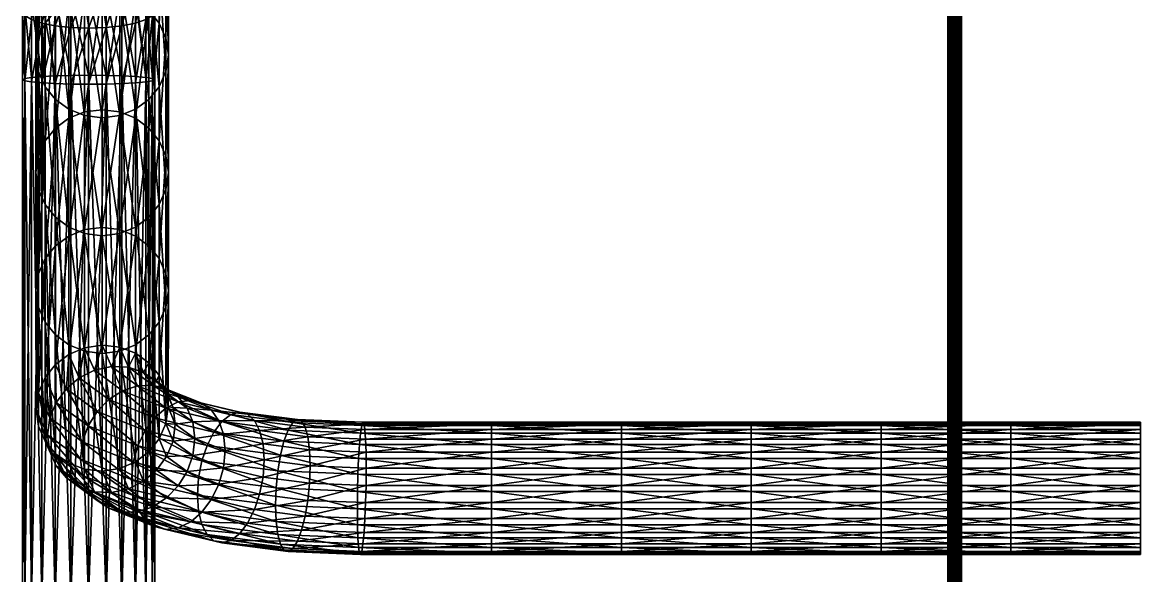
# Model space of a CAD drawing. Extents: x -41.6 to 42.5, y -37.8 to 42.9.
# Drawn here: x -40.77 to -19.24, y 20.46 to 31.1 of the extents above; entities that cross this region are included whole.
import ezdxf

# ---------------------------------------------------------------- set-up
doc = ezdxf.new("R2010")
doc.units = 0
doc.layers.add('VASSCRM', color=2, linetype='CONTINUOUS')
doc.layers.add('VASSREV', color=1, linetype='CONTINUOUS')

msp = doc.modelspace()

# ---------------------------------------------------------------- linework, layer by layer
at = {"layer": 'VASSREV', "color": 0, "extrusion": (0, 0, -1), "const_width": 0.3}
msp.add_lwpolyline([(25.796, 35.646, 1.00363), (22.82, 35.635), (22.82, -35.1, 0.996383), (25.796, -35.11, -0.737191)], format="xyb", dxfattribs=at)

# ---------------------------------------------------------------- meshes
at = {"layer": 'VASSCRM', "color": 0}
mesh = msp.add_polyface(dxfattribs=at)
corners = [(-39.238, 33.798), (-38.899, 31.575), (-39.238, 31.532), (-38.899, 33.841), (-38.595, 31.697), (-38.595, 33.963), (-38.337, 31.887), (-38.337, 34.153), (-38.137, 32.132), (-40.338, 34.399), (-40.139, 31.887), (-40.338, 32.132), (-40.139, 34.153), (-39.881, 31.697), (-39.881, 33.963), (-39.576, 31.575), (-39.576, 33.841), (-38.899, 29.309), (-38.595, 29.431), (-38.337, 29.621), (-38.137, 29.866), (-38.009, 32.422), (-38.009, 30.156), (-37.963, 32.744), (-37.963, 30.478), (-38.009, 33.066), (-38.009, 30.8), (-38.137, 33.356), (-38.137, 31.09), (-38.337, 33.601), (-38.337, 31.335), (-38.595, 33.791), (-38.595, 31.525), (-38.899, 31.647), (-38.899, 33.913), (-39.238, 31.69), (-39.238, 33.956), (-39.576, 31.647), (-39.576, 33.913), (-39.881, 31.525), (-39.881, 33.791), (-40.139, 33.601), (-40.139, 31.335), (-40.338, 33.356), (-40.338, 31.09), (-40.467, 33.066), (-40.467, 30.8), (-40.513, 32.744), (-40.513, 30.478), (-40.467, 32.422), (-40.467, 30.156), (-40.338, 29.866), (-40.139, 29.621), (-39.881, 29.431), (-39.576, 29.309), (-39.238, 29.266), (-38.137, 28.823), (-38.337, 29.069), (-38.595, 29.258), (-38.899, 29.381), (-39.238, 29.424), (-39.576, 29.381), (-39.881, 29.259), (-40.139, 29.069), (-40.338, 28.823)]
mesh.append_faces([[corners[k] for k in face] for face in [(0, 1, 2), (3, 4, 1), (5, 6, 4), (7, 8, 6), (9, 10, 11), (12, 13, 10), (14, 15, 13), (16, 2, 15), (2, 1, 17), (1, 4, 18), (4, 6, 19), (4, 19, 18), (6, 8, 20), (6, 20, 19), (8, 21, 22), (8, 22, 20), (21, 23, 24), (21, 24, 22), (23, 25, 26), (23, 26, 24), (25, 27, 28), (25, 28, 26), (27, 29, 30), (27, 30, 28), (29, 31, 32), (29, 32, 30), (31, 33, 32), (34, 35, 33), (36, 37, 35), (38, 39, 37), (40, 41, 42), (40, 42, 39), (41, 43, 44), (41, 44, 42), (43, 45, 46), (43, 46, 44), (45, 47, 48), (45, 48, 46), (47, 49, 50), (47, 50, 48), (49, 11, 51), (49, 51, 50), (11, 10, 52), (11, 52, 51), (10, 13, 53), (10, 53, 52), (13, 15, 54), (15, 2, 55), (26, 28, 56), (28, 30, 57), (30, 32, 58), (32, 33, 59), (33, 35, 60), (35, 37, 61), (37, 39, 62), (39, 42, 63), (42, 44, 64)]], dxfattribs={"color": 0})
mesh = msp.add_polyface(dxfattribs=at)
corners = [(-39.5, 32.633), (-39.839, 31.902), (-39.5, 31.879), (-38.225, 32.522), (-38.271, 32.352), (-38.271, 31.239), (-38.225, 31.328), (-38.4, 32.198), (-38.4, 31.159), (-38.599, 32.068), (-38.599, 31.091), (-38.857, 31.967), (-38.857, 31.038), (-39.161, 31.902), (-39.161, 31.004), (-39.5, 30.992), (-39.839, 31.004), (-40.143, 31.967), (-40.143, 31.038), (-40.401, 32.068), (-40.401, 31.091), (-40.601, 32.198), (-40.601, 31.159), (-40.729, 32.352), (-40.729, 31.239), (-40.775, 32.522), (-40.775, 31.328), (-40.729, 31.418), (-40.729, 32.693), (-40.601, 31.498), (-40.601, 32.847), (-40.401, 31.566), (-40.401, 32.977), (-40.143, 31.618), (-40.143, 33.078), (-39.839, 31.652), (-39.161, 33.143), (-38.857, 31.618), (-39.161, 31.652), (-38.857, 33.078), (-38.599, 31.566), (-38.599, 32.977), (-38.399, 31.498), (-38.399, 32.847), (-38.271, 31.418), (-38.271, 32.693), (-38.271, 29.977), (-38.4, 29.957), (-38.599, 29.94), (-38.857, 29.926), (-39.161, 29.918), (-40.143, 29.926), (-40.401, 29.94), (-40.601, 29.957), (-40.729, 29.977), (-40.775, 30), (-40.729, 30.023), (-40.601, 30.043), (-40.401, 30.06), (-40.143, 30.074), (-39.839, 30.082), (-39.5, 31.664), (-39.5, 30.085), (-39.161, 30.082), (-38.857, 30.074), (-38.599, 30.06), (-38.399, 30.043), (-38.271, 30.023), (-38.225, 30)]
mesh.append_faces([[corners[k] for k in face] for face in [(0, 1, 2), (3, 4, 5), (3, 5, 6), (4, 7, 8), (4, 8, 5), (7, 9, 10), (7, 10, 8), (9, 11, 12), (9, 12, 10), (11, 13, 14), (11, 14, 12), (13, 2, 15), (13, 15, 14), (2, 1, 16), (2, 16, 15), (1, 17, 18), (1, 18, 16), (17, 19, 20), (17, 20, 18), (19, 21, 22), (19, 22, 20), (21, 23, 24), (21, 24, 22), (23, 25, 26), (23, 26, 24), (25, 27, 26), (28, 29, 27), (30, 31, 29), (32, 33, 31), (34, 35, 33), (36, 37, 38), (39, 40, 37), (41, 42, 40), (43, 44, 42), (45, 6, 44), (6, 5, 46), (5, 8, 47), (8, 10, 48), (10, 12, 49), (12, 14, 50), (16, 18, 51), (18, 20, 52), (20, 22, 53), (22, 24, 54), (24, 26, 55), (26, 27, 56), (27, 29, 57), (29, 31, 58), (31, 33, 59), (33, 35, 60), (35, 61, 62), (61, 38, 63), (38, 37, 64), (37, 40, 65), (40, 42, 66), (42, 44, 67), (44, 6, 68)]], dxfattribs={"color": 0})
mesh = msp.add_polyface(dxfattribs=at)
corners = [(-38.225, 31.328), (-38.271, 29.977), (-38.225, 30), (-38.271, 31.239), (-38.4, 29.957), (-38.4, 31.159), (-38.599, 29.94), (-38.599, 31.091), (-38.857, 29.926), (-38.857, 31.038), (-39.161, 29.918), (-39.161, 31.004), (-39.5, 30.992), (-39.5, 29.915), (-39.839, 31.004), (-39.839, 29.918), (-40.143, 29.926), (-40.143, 31.038), (-40.401, 29.94), (-40.401, 31.091), (-40.601, 29.957), (-40.601, 31.159), (-40.729, 29.977), (-40.729, 31.239), (-40.775, 30), (-40.775, 31.328), (-40.729, 30.023), (-40.729, 31.418), (-40.601, 30.043), (-40.601, 31.498), (-40.401, 30.06), (-40.401, 31.566), (-40.143, 30.074), (-40.143, 31.618), (-39.839, 30.082), (-39.839, 31.652), (-39.5, 30.085), (-39.5, 31.664), (-39.161, 30.082), (-39.161, 31.652), (-38.857, 30.074), (-38.857, 31.618), (-38.599, 30.06), (-38.599, 31.566), (-38.399, 30.043), (-38.399, 31.498), (-38.271, 30.023), (-38.271, 31.418), (-38.271, 20), (-38.4, 20), (-38.599, 20), (-38.857, 20), (-39.161, 20), (-39.5, 20), (-39.839, 20), (-40.143, 20), (-40.401, 20), (-40.601, 20), (-40.729, 20), (-40.775, 20), (-40.729, 20), (-40.601, 20), (-40.401, 20), (-40.143, 20), (-39.839, 20), (-39.5, 20), (-39.161, 20), (-38.857, 20), (-38.599, 20), (-38.399, 20), (-38.271, 20), (-38.225, 20)]
mesh.append_faces([[corners[k] for k in face] for face in [(0, 1, 2), (3, 4, 1), (5, 6, 4), (7, 8, 6), (9, 10, 8), (11, 12, 13), (11, 13, 10), (12, 14, 15), (12, 15, 13), (14, 16, 15), (17, 18, 16), (19, 20, 18), (21, 22, 20), (23, 24, 22), (25, 26, 24), (27, 28, 26), (29, 30, 28), (31, 32, 30), (33, 34, 32), (35, 36, 34), (37, 38, 36), (39, 40, 38), (41, 42, 40), (43, 44, 42), (45, 46, 44), (47, 2, 46), (2, 1, 48), (1, 4, 49), (4, 6, 50), (6, 8, 51), (8, 10, 52), (10, 13, 53), (13, 15, 54), (15, 16, 55), (16, 18, 56), (18, 20, 57), (20, 22, 58), (22, 24, 59), (24, 26, 60), (26, 28, 61), (28, 30, 62), (30, 32, 63), (30, 63, 62), (32, 34, 64), (32, 64, 63), (34, 36, 65), (34, 65, 64), (36, 38, 66), (36, 66, 65), (38, 40, 67), (38, 67, 66), (40, 42, 68), (40, 68, 67), (42, 44, 69), (42, 69, 68), (44, 46, 70), (46, 2, 71)]], dxfattribs={"color": 0})
mesh = msp.add_polyface(dxfattribs=at)
corners = [(-39.238, 31.532), (-38.899, 29.309), (-39.238, 29.266), (-38.899, 31.575), (-38.595, 29.431), (-39.881, 31.697), (-39.576, 29.309), (-39.881, 29.431), (-39.576, 31.575), (-38.899, 27.043), (-38.595, 27.165), (-38.337, 29.621), (-38.337, 27.355), (-38.137, 29.866), (-38.137, 27.6), (-38.009, 30.156), (-38.009, 27.89), (-37.963, 30.478), (-37.963, 28.212), (-38.009, 30.8), (-38.009, 28.534), (-38.137, 28.823), (-38.137, 31.09), (-38.337, 29.069), (-38.337, 31.335), (-38.595, 29.258), (-38.595, 31.525), (-38.899, 29.381), (-38.899, 31.647), (-39.238, 29.424), (-39.238, 31.69), (-39.576, 29.381), (-39.576, 31.647), (-39.881, 29.259), (-39.881, 31.525), (-40.139, 29.069), (-40.139, 31.335), (-40.338, 28.823), (-40.338, 31.09), (-40.467, 30.8), (-40.467, 28.534), (-40.513, 30.478), (-40.513, 28.212), (-40.467, 30.156), (-40.467, 27.89), (-40.338, 29.866), (-40.338, 27.6), (-40.139, 29.621), (-40.139, 27.355), (-39.881, 27.165), (-39.576, 27.043), (-39.238, 26.999), (-38.137, 26.557), (-38.337, 26.803), (-38.595, 26.992), (-38.899, 27.115), (-39.238, 27.158), (-39.576, 27.115), (-39.881, 26.992), (-40.139, 26.803), (-40.338, 26.557), (-40.467, 26.268)]
mesh.append_faces([[corners[k] for k in face] for face in [(0, 1, 2), (3, 4, 1), (5, 6, 7), (8, 2, 6), (2, 1, 9), (1, 4, 10), (1, 10, 9), (4, 11, 12), (4, 12, 10), (11, 13, 14), (11, 14, 12), (13, 15, 16), (13, 16, 14), (15, 17, 18), (15, 18, 16), (17, 19, 20), (17, 20, 18), (19, 21, 20), (22, 23, 21), (24, 25, 23), (26, 27, 25), (28, 29, 27), (30, 31, 29), (32, 33, 31), (34, 35, 33), (36, 37, 35), (38, 39, 40), (38, 40, 37), (39, 41, 42), (39, 42, 40), (41, 43, 44), (41, 44, 42), (43, 45, 46), (43, 46, 44), (45, 47, 48), (45, 48, 46), (47, 7, 49), (47, 49, 48), (7, 6, 50), (7, 50, 49), (6, 2, 51), (6, 51, 50), (20, 21, 52), (21, 23, 53), (23, 25, 54), (25, 27, 55), (25, 55, 54), (27, 29, 56), (27, 56, 55), (29, 31, 57), (29, 57, 56), (31, 33, 58), (31, 58, 57), (33, 35, 59), (35, 37, 60), (37, 40, 61)]], dxfattribs={"color": 0})
mesh = msp.add_polyface(dxfattribs=at)
corners = [(-38.225, 30), (-38.271, 20), (-38.225, 20), (-38.271, 29.977), (-38.4, 20), (-38.4, 29.957), (-38.599, 20), (-38.599, 29.94), (-38.857, 20), (-38.857, 29.926), (-39.161, 20), (-39.161, 29.918), (-39.5, 20), (-39.5, 29.915), (-39.839, 20), (-39.839, 29.918), (-40.143, 20), (-40.143, 29.926), (-40.401, 20), (-40.401, 29.94), (-40.601, 20), (-40.601, 29.957), (-40.729, 20), (-40.729, 29.977), (-40.775, 20), (-40.775, 30), (-40.729, 20), (-40.729, 30.023), (-40.601, 20), (-40.601, 30.043), (-40.401, 20), (-38.399, 30.043), (-38.271, 20), (-38.399, 20), (-38.271, 30.023), (-38.271, 10), (-38.4, 10), (-38.599, 10), (-38.857, 10), (-39.161, 10), (-39.5, 10), (-39.839, 10), (-40.143, 10), (-40.401, 10), (-40.601, 10), (-40.729, 10), (-40.775, 10), (-40.729, 10), (-40.601, 10), (-40.401, 10), (-40.143, 20), (-40.143, 10), (-39.839, 20), (-39.839, 10), (-39.5, 20), (-39.5, 10), (-39.161, 20), (-39.161, 10), (-38.857, 20), (-38.857, 10), (-38.599, 20), (-38.599, 10), (-38.399, 10), (-38.271, 10), (-38.225, 10)]
mesh.append_faces([[corners[k] for k in face] for face in [(0, 1, 2), (3, 4, 1), (5, 6, 4), (7, 8, 6), (9, 10, 8), (11, 12, 10), (13, 14, 12), (15, 16, 14), (17, 18, 16), (19, 20, 18), (21, 22, 20), (23, 24, 22), (25, 26, 24), (27, 28, 26), (29, 30, 28), (31, 32, 33), (34, 2, 32), (2, 1, 35), (1, 4, 36), (4, 6, 37), (6, 8, 38), (8, 10, 39), (10, 12, 40), (12, 14, 41), (14, 16, 42), (16, 18, 43), (16, 43, 42), (18, 20, 44), (18, 44, 43), (20, 22, 45), (20, 45, 44), (22, 24, 46), (22, 46, 45), (24, 26, 47), (24, 47, 46), (26, 28, 48), (26, 48, 47), (28, 30, 49), (28, 49, 48), (30, 50, 51), (30, 51, 49), (50, 52, 53), (50, 53, 51), (52, 54, 55), (52, 55, 53), (54, 56, 57), (54, 57, 55), (56, 58, 59), (56, 59, 57), (58, 60, 61), (58, 61, 59), (60, 33, 62), (60, 62, 61), (33, 32, 63), (33, 63, 62), (32, 2, 64), (32, 64, 63)]], dxfattribs={"color": 0})
mesh = msp.add_polyface(dxfattribs=at)
corners = [(-39.238, 29.266), (-38.899, 27.043), (-39.238, 26.999), (-38.899, 24.777), (-39.238, 24.733), (-38.595, 27.165), (-38.595, 24.899), (-38.337, 27.355), (-38.337, 25.089), (-38.137, 27.6), (-38.137, 25.334), (-38.009, 27.89), (-38.009, 25.624), (-37.963, 28.212), (-37.963, 25.946), (-38.009, 28.534), (-38.009, 26.268), (-38.137, 26.557), (-38.137, 28.823), (-38.337, 26.803), (-38.337, 29.069), (-38.595, 26.992), (-39.881, 29.259), (-40.139, 26.803), (-39.881, 26.992), (-40.139, 29.069), (-40.338, 26.557), (-40.338, 28.823), (-40.467, 26.268), (-40.467, 28.534), (-40.513, 28.212), (-40.513, 25.946), (-40.467, 27.89), (-40.467, 25.624), (-40.338, 27.6), (-40.338, 25.334), (-40.139, 27.355), (-40.139, 25.089), (-39.881, 27.165), (-39.881, 24.899), (-39.576, 27.043), (-39.576, 24.777), (-37.966, 23.706), (-38.011, 24.027), (-38.14, 24.314), (-38.339, 24.555), (-38.596, 24.74), (-38.899, 27.115), (-38.9, 24.856), (-39.238, 27.158), (-39.238, 24.892), (-39.576, 27.115), (-39.576, 24.842), (-39.879, 24.713), (-40.137, 24.518), (-40.336, 24.268), (-40.464, 23.976), (-40.51, 23.653), (-40.464, 23.332)]
mesh.append_faces([[corners[k] for k in face] for face in [(0, 1, 2), (2, 1, 3), (2, 3, 4), (1, 5, 6), (1, 6, 3), (5, 7, 8), (5, 8, 6), (7, 9, 10), (7, 10, 8), (9, 11, 12), (9, 12, 10), (11, 13, 14), (11, 14, 12), (13, 15, 16), (13, 16, 14), (15, 17, 16), (18, 19, 17), (20, 21, 19), (22, 23, 24), (25, 26, 23), (27, 28, 26), (29, 30, 31), (29, 31, 28), (30, 32, 33), (30, 33, 31), (32, 34, 35), (32, 35, 33), (34, 36, 37), (34, 37, 35), (36, 38, 39), (36, 39, 37), (38, 40, 41), (38, 41, 39), (40, 2, 4), (40, 4, 41), (12, 14, 42), (14, 16, 43), (16, 17, 44), (17, 19, 45), (17, 45, 44), (19, 21, 46), (19, 46, 45), (21, 47, 48), (21, 48, 46), (47, 49, 50), (47, 50, 48), (49, 51, 52), (49, 52, 50), (51, 24, 53), (51, 53, 52), (24, 23, 54), (24, 54, 53), (23, 26, 55), (23, 55, 54), (26, 28, 56), (28, 31, 57), (31, 33, 58)]], dxfattribs={"color": 0})
mesh = msp.add_polyface(dxfattribs=at)
corners = [(-39.238, 24.733), (-38.899, 24.777), (-38.9, 22.518), (-38.595, 24.899), (-38.596, 22.646), (-38.337, 25.089), (-38.339, 22.841), (-38.137, 25.334), (-38.14, 23.091), (-38.009, 25.624), (-38.011, 23.383), (-37.966, 23.706), (-37.963, 25.946), (-38.011, 24.027), (-38.009, 26.268), (-38.14, 24.314), (-40.338, 26.557), (-40.464, 23.976), (-40.336, 24.268), (-40.467, 26.268), (-40.51, 23.653), (-40.513, 25.946), (-40.464, 23.332), (-40.467, 25.624), (-40.338, 25.334), (-40.336, 23.045), (-40.139, 25.089), (-40.137, 22.804), (-39.881, 24.899), (-39.879, 22.62), (-39.576, 24.777), (-39.576, 22.504), (-39.238, 22.467), (-37.997, 23.97), (-37.873, 23.691), (-38.339, 24.555), (-38.19, 24.2), (-38.596, 24.74), (-38.439, 24.368), (-38.9, 24.856), (-38.732, 24.466), (-39.238, 24.892), (-39.059, 24.481), (-39.576, 24.842), (-39.386, 24.41), (-39.879, 24.713), (-39.679, 24.263), (-40.137, 24.518), (-39.928, 24.053), (-40.121, 23.791), (-40.245, 23.491), (-37.777, 23.898), (-37.999, 24.047), (-38.262, 24.122), (-38.555, 24.112), (-38.847, 24.016), (-39.11, 23.847), (-39.333, 23.617), (-37.318, 23.775), (-37.533, 23.83), (-37.772, 23.8), (-38.012, 23.682)]
mesh.append_faces([[corners[k] for k in face] for face in [(0, 1, 2), (1, 3, 4), (3, 5, 6), (5, 7, 8), (7, 9, 10), (7, 10, 8), (9, 11, 10), (12, 13, 11), (14, 15, 13), (16, 17, 18), (19, 20, 17), (21, 22, 20), (23, 24, 25), (23, 25, 22), (24, 26, 27), (26, 28, 29), (28, 30, 31), (30, 0, 32), (13, 15, 33), (13, 33, 34), (15, 35, 36), (15, 36, 33), (35, 37, 38), (35, 38, 36), (37, 39, 40), (37, 40, 38), (39, 41, 42), (39, 42, 40), (41, 43, 44), (41, 44, 42), (43, 45, 46), (43, 46, 44), (45, 47, 48), (45, 48, 46), (47, 18, 49), (47, 49, 48), (18, 17, 50), (33, 36, 51), (36, 38, 52), (36, 52, 51), (38, 40, 53), (38, 53, 52), (40, 42, 54), (40, 54, 53), (42, 44, 55), (42, 55, 54), (44, 46, 56), (44, 56, 55), (46, 48, 57), (46, 57, 56), (51, 52, 58), (52, 53, 59), (52, 59, 58), (53, 54, 60), (53, 60, 59), (54, 55, 61), (54, 61, 60)]], dxfattribs={"color": 0})
mesh = msp.add_polyface(dxfattribs=at)
corners = [(-39.238, 24.733), (-38.9, 22.518), (-39.238, 22.467), (-38.899, 24.777), (-38.596, 22.646), (-40.338, 25.334), (-40.137, 22.804), (-40.336, 23.045), (-40.139, 25.089), (-39.879, 22.62), (-39.881, 24.899), (-39.576, 22.504), (-39.576, 24.777), (-38.732, 22.128), (-39.059, 22.057), (-40.336, 24.268), (-40.245, 23.491), (-40.121, 23.791), (-40.464, 23.976), (-40.51, 23.653), (-40.289, 23.165), (-40.464, 23.332), (-40.245, 22.847), (-40.121, 22.568), (-39.928, 22.339), (-39.679, 22.17), (-39.386, 22.072), (-39.928, 24.053), (-39.505, 23.34), (-39.333, 23.617), (-39.616, 23.03), (-39.655, 22.701), (-39.616, 22.386), (-39.505, 22.117), (-39.333, 21.903), (-39.11, 21.753), (-38.847, 21.678), (-38.555, 21.688), (-38.847, 24.016), (-39.11, 23.847), (-38.227, 23.493), (-38.41, 23.247), (-38.551, 22.958), (-38.642, 22.641), (-38.674, 22.309), (-38.642, 21.997), (-38.551, 21.735), (-38.41, 21.533), (-38.227, 21.4)]
mesh.append_faces([[corners[k] for k in face] for face in [(0, 1, 2), (3, 4, 1), (5, 6, 7), (8, 9, 6), (10, 11, 9), (12, 2, 11), (2, 1, 13), (2, 13, 14), (15, 16, 17), (18, 19, 20), (18, 20, 16), (19, 21, 22), (19, 22, 20), (21, 7, 23), (21, 23, 22), (7, 6, 24), (7, 24, 23), (6, 9, 25), (6, 25, 24), (9, 11, 26), (9, 26, 25), (11, 2, 14), (11, 14, 26), (27, 17, 28), (27, 28, 29), (17, 16, 30), (17, 30, 28), (16, 20, 31), (16, 31, 30), (20, 22, 32), (20, 32, 31), (22, 23, 33), (22, 33, 32), (23, 24, 34), (23, 34, 33), (24, 25, 35), (24, 35, 34), (25, 26, 36), (25, 36, 35), (26, 14, 37), (26, 37, 36), (38, 39, 40), (39, 29, 41), (29, 28, 42), (29, 42, 41), (28, 30, 43), (28, 43, 42), (30, 31, 44), (30, 44, 43), (31, 32, 45), (31, 45, 44), (32, 33, 46), (32, 46, 45), (33, 34, 47), (33, 47, 46), (34, 35, 48)]], dxfattribs={"color": 0})
mesh = msp.add_polyface(dxfattribs=at)
corners = [(-38.595, 24.899), (-38.339, 22.841), (-38.596, 22.646), (-38.337, 25.089), (-38.14, 23.091), (-38.9, 22.518), (-38.439, 22.275), (-38.732, 22.128), (-38.19, 22.485), (-37.997, 22.747), (-38.011, 23.383), (-37.873, 23.047), (-37.966, 23.706), (-37.829, 23.373), (-38.011, 24.027), (-37.873, 23.691), (-39.059, 22.057), (-38.262, 21.784), (-38.555, 21.688), (-37.999, 21.954), (-37.777, 22.183), (-37.604, 22.46), (-37.493, 22.77), (-37.454, 23.099), (-37.493, 23.414), (-37.997, 23.97), (-37.604, 23.683), (-37.777, 23.898), (-37.533, 21.492), (-37.772, 21.375), (-37.318, 21.681), (-37.135, 21.927), (-38.847, 24.016), (-38.227, 23.493), (-38.012, 23.682), (-39.11, 23.847), (-38.41, 23.247), (-39.333, 21.903), (-38.227, 21.4), (-38.41, 21.533), (-39.11, 21.753), (-38.847, 21.678), (-38.012, 21.344), (-37.085, 23.221), (-37.215, 22.962), (-38.551, 22.958), (-37.316, 22.664), (-38.642, 22.641), (-37.38, 22.34), (-38.674, 22.309), (-37.403, 22.005), (-38.642, 21.997), (-37.38, 21.696), (-38.551, 21.735), (-37.316, 21.44), (-37.215, 21.248), (-37.085, 21.127), (-36.931, 21.086)]
mesh.append_faces([[corners[k] for k in face] for face in [(0, 1, 2), (3, 4, 1), (5, 2, 6), (5, 6, 7), (2, 1, 8), (2, 8, 6), (1, 4, 9), (1, 9, 8), (4, 10, 11), (4, 11, 9), (10, 12, 13), (10, 13, 11), (12, 14, 15), (12, 15, 13), (16, 7, 17), (16, 17, 18), (7, 6, 19), (7, 19, 17), (6, 8, 20), (6, 20, 19), (8, 9, 21), (8, 21, 20), (9, 11, 22), (9, 22, 21), (11, 13, 23), (13, 15, 24), (15, 25, 26), (15, 26, 24), (25, 27, 26), (18, 17, 28), (18, 28, 29), (17, 19, 30), (17, 30, 28), (19, 20, 31), (32, 33, 34), (35, 36, 33), (37, 38, 39), (40, 41, 42), (40, 42, 38), (41, 18, 29), (41, 29, 42), (34, 33, 43), (33, 36, 44), (36, 45, 46), (36, 46, 44), (45, 47, 48), (45, 48, 46), (47, 49, 50), (47, 50, 48), (49, 51, 52), (49, 52, 50), (51, 53, 54), (51, 54, 52), (53, 39, 55), (53, 55, 54), (39, 38, 56), (38, 42, 57)]], dxfattribs={"color": 0})
mesh = msp.add_polyface(dxfattribs=at)
corners = [(-37.873, 23.047), (-37.454, 23.099), (-37.493, 22.77), (-37.829, 23.373), (-37.493, 23.414), (-37.604, 22.46), (-36.903, 22.534), (-36.871, 22.866), (-36.903, 23.178), (-37.604, 23.683), (-36.994, 23.439), (-37.777, 23.898), (-37.135, 23.641), (-37.318, 23.775), (-36.117, 22.686), (-36.14, 22.996), (-36.205, 23.251), (-36.306, 23.443), (-36.436, 23.564), (-37.533, 23.83), (-36.589, 23.605), (-37.772, 23.8), (-36.76, 23.558), (-38.012, 23.682), (-36.931, 23.424), (-37.085, 23.221), (-38.227, 23.493), (-37.215, 22.962), (-36.14, 22.351), (-35.23, 22.57), (-35.242, 22.878), (-35.276, 23.129), (-35.329, 23.315), (-35.397, 23.428), (-35.477, 23.46), (-35.566, 23.402), (-35.655, 23.258), (-35.736, 23.045), (-35.804, 22.778), (-37.316, 22.664), (-35.856, 22.473), (-34.195, 23.379), (-34.215, 23.408), (-34.238, 23.347), (-34.26, 23.199), (-34.281, 22.983), (-34.298, 22.714), (-34.311, 22.407)]
mesh.append_faces([[corners[k] for k in face] for face in [(0, 1, 2), (3, 4, 1), (5, 2, 6), (2, 1, 7), (2, 7, 6), (1, 4, 8), (1, 8, 7), (4, 9, 10), (4, 10, 8), (9, 11, 12), (9, 12, 10), (11, 13, 12), (6, 7, 14), (7, 8, 15), (7, 15, 14), (8, 10, 16), (8, 16, 15), (10, 12, 17), (10, 17, 16), (12, 13, 18), (12, 18, 17), (13, 19, 20), (13, 20, 18), (19, 21, 22), (19, 22, 20), (21, 23, 24), (21, 24, 22), (23, 25, 24), (26, 27, 25), (28, 14, 29), (14, 15, 30), (14, 30, 29), (15, 16, 31), (15, 31, 30), (16, 17, 32), (16, 32, 31), (17, 18, 33), (17, 33, 32), (18, 20, 34), (18, 34, 33), (20, 22, 35), (20, 35, 34), (22, 24, 36), (22, 36, 35), (24, 25, 37), (24, 37, 36), (25, 27, 38), (25, 38, 37), (27, 39, 40), (27, 40, 38), (32, 33, 41), (33, 34, 42), (34, 35, 43), (35, 36, 44), (36, 37, 45), (37, 38, 46), (38, 40, 47)]], dxfattribs={"color": 0})
mesh = msp.add_polyface(dxfattribs=at)
corners = [(-35.566, 20.977), (-34.215, 21.07), (-34.238, 20.922), (-35.477, 21.122), (-34.195, 21.286), (-35.397, 21.335), (-35.329, 21.601), (-34.178, 21.555), (-35.276, 21.906), (-34.164, 21.862), (-35.242, 22.234), (-34.156, 22.191), (-35.23, 22.57), (-34.153, 22.528), (-35.242, 22.878), (-34.156, 22.836), (-35.276, 23.129), (-34.164, 23.085), (-35.329, 23.315), (-34.178, 23.269), (-34.195, 23.379), (-35.397, 23.428), (-34.215, 23.408), (-35.477, 23.46), (-34.238, 23.347), (-35.566, 23.402), (-34.26, 23.199), (-35.655, 23.258), (-34.281, 22.983), (-35.736, 23.045), (-34.298, 22.714), (-35.804, 22.778), (-34.311, 22.407), (-35.856, 22.473), (-34.32, 22.078), (-35.89, 22.145), (-34.323, 21.741), (-35.902, 21.81), (-34.32, 21.433), (-35.89, 21.501), (-34.311, 21.184), (-35.856, 21.25), (-34.298, 21), (-35.804, 21.064), (-34.281, 20.889), (-35.736, 20.951), (-34.26, 20.861), (-35.655, 20.92), (-31.738, 21.07), (-31.738, 21.287), (-31.738, 21.556), (-31.738, 21.863), (-31.738, 22.192), (-31.738, 22.528), (-31.738, 22.836), (-31.738, 23.086), (-31.738, 23.27), (-31.738, 23.38), (-31.738, 23.408), (-31.738, 23.347), (-31.738, 23.199), (-31.738, 22.982), (-31.738, 22.713), (-31.738, 22.406), (-31.738, 22.077), (-31.738, 21.741), (-31.738, 21.433), (-31.738, 21.183), (-31.738, 20.999), (-31.738, 20.889), (-31.738, 20.861), (-31.738, 20.922)]
mesh.append_faces([[corners[k] for k in face] for face in [(0, 1, 2), (3, 4, 1), (5, 6, 7), (5, 7, 4), (6, 8, 9), (6, 9, 7), (8, 10, 11), (8, 11, 9), (10, 12, 13), (10, 13, 11), (12, 14, 15), (12, 15, 13), (14, 16, 17), (14, 17, 15), (16, 18, 19), (16, 19, 17), (18, 20, 19), (21, 22, 20), (23, 24, 22), (25, 26, 24), (27, 28, 26), (29, 30, 28), (31, 32, 30), (33, 34, 32), (35, 36, 34), (37, 38, 36), (39, 40, 38), (41, 42, 40), (43, 44, 42), (45, 46, 44), (47, 2, 46), (2, 1, 48), (1, 4, 49), (4, 7, 50), (7, 9, 51), (9, 11, 52), (11, 13, 53), (13, 15, 54), (15, 17, 55), (17, 19, 56), (19, 20, 57), (20, 22, 58), (22, 24, 59), (24, 26, 60), (26, 28, 61), (28, 30, 62), (30, 32, 63), (32, 34, 64), (34, 36, 65), (34, 65, 64), (36, 38, 66), (36, 66, 65), (38, 40, 67), (40, 42, 68), (42, 44, 69), (44, 46, 70), (46, 2, 71)]], dxfattribs={"color": 0})
mesh = msp.add_polyface(dxfattribs=at)
corners = [(-34.238, 20.922), (-31.738, 21.07), (-31.738, 20.922), (-34.215, 21.07), (-31.738, 21.287), (-34.195, 21.286), (-31.738, 21.556), (-34.178, 21.555), (-31.738, 21.863), (-34.164, 21.862), (-31.738, 22.192), (-34.156, 22.191), (-31.738, 22.528), (-34.153, 22.528), (-31.738, 22.836), (-34.156, 22.836), (-31.738, 23.086), (-34.164, 23.085), (-31.738, 23.27), (-34.178, 23.269), (-31.738, 23.38), (-34.195, 23.379), (-31.738, 23.408), (-34.215, 23.408), (-31.738, 23.347), (-34.238, 23.347), (-31.738, 23.199), (-34.26, 23.199), (-31.738, 22.982), (-34.281, 22.983), (-31.738, 22.713), (-34.298, 22.714), (-31.738, 22.406), (-34.311, 22.407), (-31.738, 22.077), (-34.32, 21.433), (-31.738, 21.183), (-31.738, 21.433), (-34.311, 21.184), (-31.738, 20.999), (-34.298, 21), (-31.738, 20.889), (-34.281, 20.889), (-31.738, 20.861), (-34.26, 20.861), (-29.238, 21.07), (-29.238, 20.922), (-29.238, 21.287), (-29.238, 21.556), (-29.238, 21.863), (-29.238, 22.192), (-29.238, 22.528), (-29.238, 22.836), (-29.238, 23.086), (-29.238, 23.27), (-29.238, 23.38), (-29.238, 23.408), (-29.238, 23.347), (-29.238, 23.199), (-29.238, 22.982), (-29.238, 22.713), (-29.238, 22.406), (-29.238, 22.077), (-31.738, 21.741), (-29.238, 21.741), (-29.238, 21.433), (-29.238, 21.183), (-29.238, 20.999), (-29.238, 20.889), (-29.238, 20.861)]
mesh.append_faces([[corners[k] for k in face] for face in [(0, 1, 2), (3, 4, 1), (5, 6, 4), (7, 8, 6), (9, 10, 8), (11, 12, 10), (13, 14, 12), (15, 16, 14), (17, 18, 16), (19, 20, 18), (21, 22, 20), (23, 24, 22), (25, 26, 24), (27, 28, 26), (29, 30, 28), (31, 32, 30), (33, 34, 32), (35, 36, 37), (38, 39, 36), (40, 41, 39), (42, 43, 41), (44, 2, 43), (2, 1, 45), (2, 45, 46), (1, 4, 47), (1, 47, 45), (4, 6, 48), (4, 48, 47), (6, 8, 49), (6, 49, 48), (8, 10, 50), (8, 50, 49), (10, 12, 51), (10, 51, 50), (12, 14, 52), (12, 52, 51), (14, 16, 53), (14, 53, 52), (16, 18, 54), (16, 54, 53), (18, 20, 55), (18, 55, 54), (20, 22, 56), (20, 56, 55), (22, 24, 57), (24, 26, 58), (26, 28, 59), (28, 30, 60), (30, 32, 61), (32, 34, 62), (34, 63, 64), (63, 37, 65), (37, 36, 66), (36, 39, 67), (39, 41, 68), (41, 43, 69), (43, 2, 46)]], dxfattribs={"color": 0})
mesh = msp.add_polyface(dxfattribs=at)
corners = [(-31.738, 23.408), (-29.238, 23.347), (-29.238, 23.408), (-31.738, 23.347), (-29.238, 23.199), (-31.738, 23.199), (-29.238, 22.982), (-31.738, 22.982), (-29.238, 22.713), (-31.738, 22.713), (-29.238, 22.406), (-31.738, 22.406), (-29.238, 22.077), (-31.738, 22.077), (-29.238, 21.741), (-31.738, 21.741), (-29.238, 21.433), (-31.738, 21.433), (-29.238, 21.183), (-31.738, 21.183), (-29.238, 20.999), (-31.738, 20.999), (-29.238, 20.889), (-31.738, 20.889), (-29.238, 20.861), (-31.738, 20.861), (-29.238, 20.922), (-29.238, 21.07), (-26.738, 21.07), (-26.738, 20.922), (-29.238, 21.287), (-26.738, 21.287), (-29.238, 21.556), (-26.738, 21.556), (-29.238, 21.863), (-26.738, 21.863), (-29.238, 22.192), (-26.738, 22.192), (-29.238, 22.528), (-26.738, 22.528), (-29.238, 22.836), (-26.738, 22.836), (-29.238, 23.086), (-26.738, 23.086), (-29.238, 23.27), (-26.738, 23.27), (-29.238, 23.38), (-26.738, 23.38), (-26.738, 23.408), (-26.738, 23.347), (-26.738, 23.199), (-26.738, 22.982), (-26.738, 22.713), (-26.738, 22.406), (-26.738, 22.077), (-26.738, 21.741), (-26.738, 21.433), (-26.738, 21.183), (-26.738, 20.999), (-26.738, 20.889), (-26.738, 20.861)]
mesh.append_faces([[corners[k] for k in face] for face in [(0, 1, 2), (3, 4, 1), (5, 6, 4), (7, 8, 6), (9, 10, 8), (11, 12, 10), (13, 14, 12), (15, 16, 14), (17, 18, 16), (19, 20, 18), (21, 22, 20), (23, 24, 22), (25, 26, 24), (26, 27, 28), (26, 28, 29), (27, 30, 31), (27, 31, 28), (30, 32, 33), (30, 33, 31), (32, 34, 35), (32, 35, 33), (34, 36, 37), (34, 37, 35), (36, 38, 39), (36, 39, 37), (38, 40, 41), (38, 41, 39), (40, 42, 43), (40, 43, 41), (42, 44, 45), (42, 45, 43), (44, 46, 47), (44, 47, 45), (46, 2, 48), (46, 48, 47), (2, 1, 49), (2, 49, 48), (1, 4, 50), (1, 50, 49), (4, 6, 51), (4, 51, 50), (6, 8, 52), (6, 52, 51), (8, 10, 53), (8, 53, 52), (10, 12, 54), (10, 54, 53), (12, 14, 55), (12, 55, 54), (14, 16, 56), (14, 56, 55), (16, 18, 57), (18, 20, 58), (20, 22, 59), (22, 24, 60), (24, 26, 29)]], dxfattribs={"color": 0})
mesh = msp.add_polyface(dxfattribs=at)
corners = [(-29.238, 21.433), (-26.738, 21.183), (-26.738, 21.433), (-29.238, 21.183), (-26.738, 20.999), (-29.238, 20.999), (-26.738, 20.889), (-29.238, 20.889), (-26.738, 20.861), (-29.238, 20.861), (-26.738, 20.922), (-26.738, 21.07), (-24.238, 21.07), (-24.238, 20.922), (-26.738, 21.287), (-24.238, 21.287), (-26.738, 21.556), (-24.238, 21.556), (-26.738, 21.863), (-24.238, 21.863), (-26.738, 22.192), (-24.238, 22.192), (-26.738, 22.528), (-24.238, 22.528), (-26.738, 22.836), (-24.238, 22.836), (-26.738, 23.086), (-24.238, 23.086), (-26.738, 23.27), (-24.238, 23.27), (-26.738, 23.38), (-24.238, 23.38), (-26.738, 23.408), (-24.238, 23.408), (-26.738, 23.347), (-24.238, 23.347), (-26.738, 23.199), (-24.238, 23.199), (-26.738, 22.982), (-24.238, 22.982), (-26.738, 22.713), (-24.238, 22.713), (-26.738, 22.406), (-24.238, 22.406), (-26.738, 22.077), (-24.238, 22.077), (-26.738, 21.741), (-24.238, 21.741), (-24.238, 21.433), (-24.238, 21.183), (-24.238, 20.999), (-24.238, 20.889), (-24.238, 20.861), (-21.738, 21.07), (-21.738, 21.287), (-21.738, 21.556), (-21.738, 21.863)]
mesh.append_faces([[corners[k] for k in face] for face in [(0, 1, 2), (3, 4, 1), (5, 6, 4), (7, 8, 6), (9, 10, 8), (10, 11, 12), (10, 12, 13), (11, 14, 15), (11, 15, 12), (14, 16, 17), (14, 17, 15), (16, 18, 19), (16, 19, 17), (18, 20, 21), (18, 21, 19), (20, 22, 23), (20, 23, 21), (22, 24, 25), (22, 25, 23), (24, 26, 27), (24, 27, 25), (26, 28, 29), (26, 29, 27), (28, 30, 31), (28, 31, 29), (30, 32, 33), (30, 33, 31), (32, 34, 35), (32, 35, 33), (34, 36, 37), (34, 37, 35), (36, 38, 39), (36, 39, 37), (38, 40, 41), (38, 41, 39), (40, 42, 43), (40, 43, 41), (42, 44, 45), (42, 45, 43), (44, 46, 47), (44, 47, 45), (46, 2, 48), (46, 48, 47), (2, 1, 49), (2, 49, 48), (1, 4, 50), (1, 50, 49), (4, 6, 51), (4, 51, 50), (6, 8, 52), (6, 52, 51), (8, 10, 13), (8, 13, 52), (13, 12, 53), (12, 15, 54), (15, 17, 55), (17, 19, 56)]], dxfattribs={"color": 0})
mesh = msp.add_polyface(dxfattribs=at)
corners = [(-24.238, 20.922), (-21.738, 21.07), (-21.738, 20.922), (-24.238, 21.07), (-21.738, 21.287), (-24.238, 21.287), (-21.738, 21.556), (-24.238, 21.556), (-21.738, 21.863), (-24.238, 21.863), (-24.238, 22.192), (-21.738, 22.192), (-24.238, 22.528), (-21.738, 22.528), (-24.238, 22.836), (-21.738, 22.836), (-24.238, 23.086), (-21.738, 23.086), (-24.238, 23.27), (-21.738, 23.27), (-24.238, 23.38), (-21.738, 23.38), (-24.238, 23.408), (-21.738, 23.408), (-24.238, 23.347), (-21.738, 23.347), (-24.238, 23.199), (-21.738, 23.199), (-24.238, 22.982), (-21.738, 22.982), (-24.238, 22.713), (-21.738, 22.713), (-24.238, 22.406), (-21.738, 22.406), (-24.238, 22.077), (-21.738, 22.077), (-24.238, 21.741), (-21.738, 21.741), (-24.238, 21.433), (-21.738, 21.433), (-24.238, 21.183), (-21.738, 21.183), (-24.238, 20.999), (-21.738, 20.999), (-24.238, 20.889), (-21.738, 20.889), (-24.238, 20.861), (-21.738, 20.861), (-19.238, 21.07), (-19.238, 21.287), (-19.238, 21.556), (-19.238, 21.863), (-19.238, 22.192), (-19.238, 22.528), (-19.238, 22.836), (-19.238, 23.086), (-19.238, 23.27), (-19.238, 23.38), (-19.238, 23.408), (-19.238, 23.347), (-19.238, 23.199)]
mesh.append_faces([[corners[k] for k in face] for face in [(0, 1, 2), (3, 4, 1), (5, 6, 4), (7, 8, 6), (9, 10, 11), (9, 11, 8), (10, 12, 13), (10, 13, 11), (12, 14, 15), (12, 15, 13), (14, 16, 17), (14, 17, 15), (16, 18, 19), (16, 19, 17), (18, 20, 21), (18, 21, 19), (20, 22, 23), (20, 23, 21), (22, 24, 25), (22, 25, 23), (24, 26, 27), (24, 27, 25), (26, 28, 29), (26, 29, 27), (28, 30, 31), (28, 31, 29), (30, 32, 33), (30, 33, 31), (32, 34, 35), (32, 35, 33), (34, 36, 37), (34, 37, 35), (36, 38, 39), (36, 39, 37), (38, 40, 41), (38, 41, 39), (40, 42, 43), (40, 43, 41), (42, 44, 45), (42, 45, 43), (44, 46, 47), (44, 47, 45), (46, 0, 2), (46, 2, 47), (2, 1, 48), (1, 4, 49), (4, 6, 50), (6, 8, 51), (8, 11, 52), (11, 13, 53), (13, 15, 54), (15, 17, 55), (17, 19, 56), (19, 21, 57), (21, 23, 58), (23, 25, 59), (25, 27, 60)]], dxfattribs={"color": 0})
mesh = msp.add_polyface(dxfattribs=at)
corners = [(-21.738, 20.922), (-19.238, 21.07), (-19.238, 20.922), (-21.738, 21.07), (-19.238, 21.287), (-21.738, 21.287), (-19.238, 21.556), (-21.738, 21.556), (-19.238, 21.863), (-21.738, 21.863), (-19.238, 22.192), (-21.738, 22.192), (-19.238, 22.528), (-21.738, 22.528), (-19.238, 22.836), (-21.738, 22.836), (-19.238, 23.086), (-21.738, 23.086), (-19.238, 23.27), (-21.738, 23.27), (-19.238, 23.38), (-21.738, 23.38), (-19.238, 23.408), (-21.738, 23.408), (-19.238, 23.347), (-21.738, 23.347), (-19.238, 23.199), (-21.738, 23.199), (-21.738, 22.982), (-19.238, 22.982), (-21.738, 22.713), (-19.238, 22.713), (-21.738, 22.406), (-19.238, 22.406), (-21.738, 22.077), (-19.238, 22.077), (-21.738, 21.741), (-19.238, 21.741), (-21.738, 21.433), (-19.238, 21.433), (-21.738, 21.183), (-19.238, 21.183), (-21.738, 20.999), (-19.238, 20.999), (-21.738, 20.889), (-19.238, 20.889), (-21.738, 20.861), (-19.238, 20.861)]
mesh.append_faces([[corners[k] for k in face] for face in [(0, 1, 2), (3, 4, 1), (5, 6, 4), (7, 8, 6), (9, 10, 8), (11, 12, 10), (13, 14, 12), (15, 16, 14), (17, 18, 16), (19, 20, 18), (21, 22, 20), (23, 24, 22), (25, 26, 24), (27, 28, 29), (27, 29, 26), (28, 30, 31), (28, 31, 29), (30, 32, 33), (30, 33, 31), (32, 34, 35), (32, 35, 33), (34, 36, 37), (34, 37, 35), (36, 38, 39), (36, 39, 37), (38, 40, 41), (38, 41, 39), (40, 42, 43), (40, 43, 41), (42, 44, 45), (42, 45, 43), (44, 46, 47), (44, 47, 45), (46, 0, 2), (46, 2, 47), (22, 24, 26), (20, 22, 26), (20, 26, 29), (20, 29, 31), (18, 20, 31), (18, 31, 33), (18, 33, 35), (18, 35, 37), (18, 37, 39), (18, 39, 41), (18, 41, 43), (16, 18, 43), (14, 16, 43), (12, 14, 43), (10, 12, 43), (8, 10, 43), (6, 8, 43), (4, 6, 43), (1, 4, 43), (2, 1, 43), (47, 2, 43), (45, 47, 43)]], dxfattribs={"color": 0})
mesh = msp.add_polyface(dxfattribs=at)
corners = [(-37.999, 21.954), (-37.135, 21.927), (-37.318, 21.681), (-37.777, 22.183), (-37.604, 22.46), (-36.994, 22.216), (-36.903, 22.534), (-37.772, 21.375), (-37.533, 21.492), (-36.589, 21.267), (-36.76, 21.133), (-36.436, 21.47), (-36.306, 21.729), (-36.205, 22.028), (-36.14, 22.351), (-36.117, 22.686), (-38.41, 21.533), (-37.085, 21.127), (-37.215, 21.248), (-38.227, 21.4), (-36.931, 21.086), (-38.012, 21.344), (-35.477, 21.122), (-35.566, 20.977), (-35.397, 21.335), (-35.329, 21.601), (-35.276, 21.906), (-35.242, 22.234), (-35.23, 22.57), (-37.316, 22.664), (-37.38, 22.34), (-35.89, 22.145), (-35.856, 22.473), (-37.403, 22.005), (-35.902, 21.81), (-37.38, 21.696), (-35.89, 21.501), (-37.316, 21.44), (-35.856, 21.25), (-35.804, 21.064), (-35.736, 20.951), (-35.655, 20.92), (-34.215, 21.07), (-34.195, 21.286), (-34.32, 22.078), (-34.323, 21.741), (-34.32, 21.433), (-34.311, 21.184), (-34.298, 21), (-34.281, 20.889), (-34.26, 20.861), (-34.238, 20.922)]
mesh.append_faces([[corners[k] for k in face] for face in [(0, 1, 2), (3, 4, 5), (3, 5, 1), (4, 6, 5), (7, 8, 9), (7, 9, 10), (8, 2, 11), (8, 11, 9), (2, 1, 12), (2, 12, 11), (1, 5, 13), (1, 13, 12), (5, 6, 14), (5, 14, 13), (6, 15, 14), (16, 17, 18), (19, 20, 17), (21, 7, 10), (21, 10, 20), (10, 9, 22), (10, 22, 23), (9, 11, 24), (9, 24, 22), (11, 12, 25), (11, 25, 24), (12, 13, 26), (12, 26, 25), (13, 14, 27), (13, 27, 26), (14, 28, 27), (29, 30, 31), (29, 31, 32), (30, 33, 34), (30, 34, 31), (33, 35, 36), (33, 36, 34), (35, 37, 38), (35, 38, 36), (37, 18, 39), (37, 39, 38), (18, 17, 40), (18, 40, 39), (17, 20, 41), (17, 41, 40), (20, 10, 23), (20, 23, 41), (23, 22, 42), (22, 24, 43), (32, 31, 44), (31, 34, 45), (34, 36, 46), (36, 38, 47), (38, 39, 48), (39, 40, 49), (40, 41, 50), (41, 23, 51)]], dxfattribs={"color": 0})

doc.saveas('drawing.dxf')
